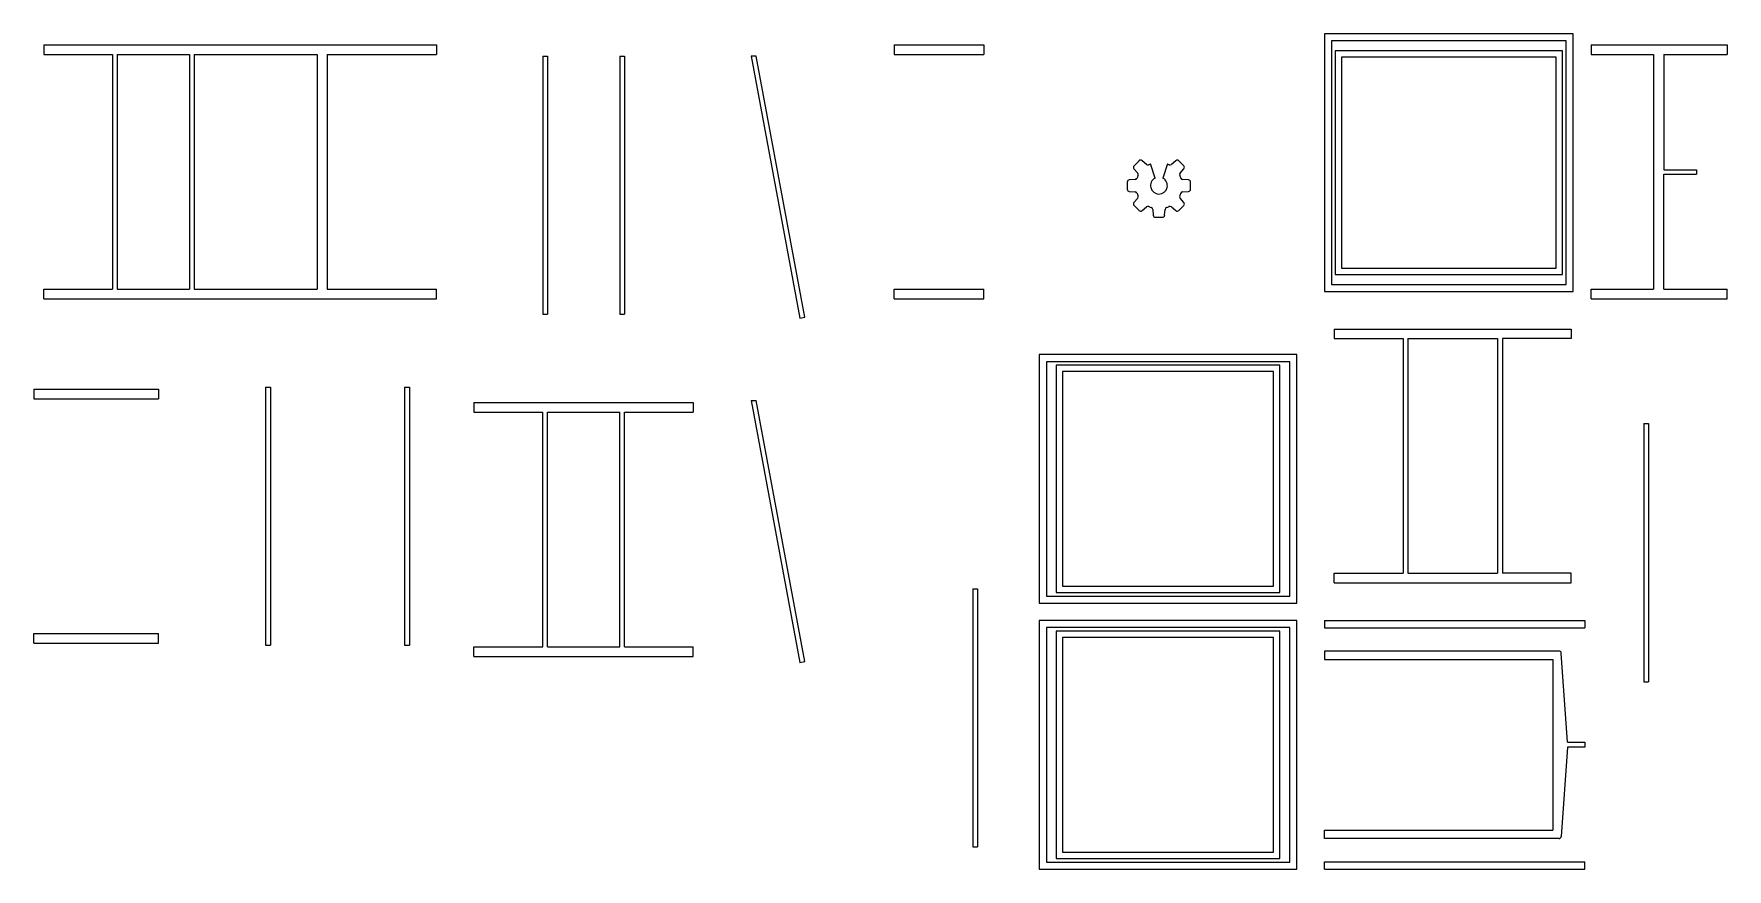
# Model space of a CAD drawing. Header units: millimetres. Extents: x 16 to 2424, y 16 to 1204.
import ezdxf

# ---------------------------------------------------------------- set-up
doc = ezdxf.new("R2010")
doc.units = ezdxf.units.MM

msp = doc.modelspace()

# ---------------------------------------------------------------- linework, layer by layer
at = {"color": 7, "linetype": 'Continuous', "lineweight": 15}
for p, q in [((2204.9, 1203.8), (1851.2, 1203.8)), ((1851.2, 1203.8), (1851.2, 837.5)), ((2204.9, 837.5), (2204.9, 1203.8)), ((30.2, 1188), (588.8, 1188)), ((30.2, 1188), (30.2, 1174.5)), ((588.8, 1188), (588.8, 1174.5)), ((1239.6, 1188), (1366.7, 1188)), ((1239.6, 1188), (1239.6, 1174.5)), ((1366.7, 1188), (1366.7, 1174.5)), ((1861.3, 1193.7), (1861.3, 847.6)), ((2194.8, 1193.7), (1861.3, 1193.7)), ((2194.8, 847.6), (2194.8, 1193.7)), ((2230.7, 1188), (2423.8, 1188)), ((2230.7, 1188), (2230.7, 1174.5)), ((2423.8, 1188), (2423.8, 1174.5)), ((30.2, 1174.5), (128, 1174.5)), ((128, 1174.5), (128, 840.7)), ((134.8, 1174.5), (134.8, 840.7)), ((134.8, 1174.5), (237.5, 1174.5)), ((237.5, 1174.5), (237.5, 840.7)), ((244.2, 1174.5), (244.2, 840.7)), ((244.2, 1174.5), (418.9, 1174.5)), ((418.9, 1174.5), (418.9, 840.7)), ((433.2, 1174.5), (433.2, 840.7)), ((433.2, 1174.5), (588.8, 1174.5)), ((739.7, 1172.3), (746.4, 1172.3)), ((739.7, 1172.3), (739.7, 805.1)), ((746.4, 1172.3), (746.4, 805.1)), ((849.2, 1172.3), (855.9, 1172.3)), ((849.2, 1172.3), (849.2, 805.1)), ((855.9, 1172.3), (855.9, 805.1)), ((1043.1, 1172.3), (1036.2, 1172.3)), ((1036.2, 1172.3), (1105.5, 799.8)), ((1112.2, 801), (1043.1, 1172.3)), ((1239.6, 1174.5), (1366.7, 1174.5)), ((2189.8, 1179.7), (1866.3, 1179.7)), ((1866.3, 1179.7), (1866.3, 861.6)), ((1875.3, 1170.7), (1875.3, 870.6)), ((2180.8, 1170.7), (1875.3, 1170.7)), ((2180.8, 870.6), (2180.8, 1170.7)), ((2189.8, 861.6), (2189.8, 1179.7)), ((2230.7, 1174.5), (2319.2, 1174.5)), ((2319.2, 1174.5), (2319.2, 840.7)), ((2333.6, 1174.5), (2333.6, 1010.7)), ((2333.6, 1174.5), (2423.8, 1174.5)), ((1580.4, 1012), (1585.7, 1005.8)), ((1587.6, 1023.4), (1580.5, 1016.3)), ((1598, 1018.2), (1591.9, 1023.5)), ((1610.4, 998.7), (1603.9, 1018.8)), ((1627.9, 1018.8), (1621.3, 998.7)), ((1639.8, 1023.5), (1633.7, 1018.2)), ((1651.2, 1016.3), (1644.2, 1023.4)), ((1646, 1005.8), (1651.4, 1012)), ((1570.9, 993), (1570.9, 983)), ((1581.9, 996.8), (1573.8, 996.2)), ((1657.9, 996.2), (1649.8, 996.8)), ((1660.9, 983), (1660.9, 993)), ((2333.6, 1010.7), (2380.3, 1010.7)), ((2333.6, 840.7), (2333.6, 1004.4)), ((2333.6, 1004.4), (2380.3, 1004.4)), ((2380.3, 1010.7), (2380.3, 1004.4)), ((1573.8, 979.8), (1581.9, 979.3)), ((1585.7, 970.2), (1580.4, 964.1)), ((1651.4, 964.1), (1646, 970.2)), ((1649.8, 979.3), (1657.9, 979.8)), ((1580.5, 959.7), (1587.6, 952.7)), ((1591.9, 952.5), (1598, 957.8)), ((1607.1, 954.1), (1607.7, 946)), ((1610.9, 943), (1620.9, 943)), ((1624, 946), (1624.6, 954.1)), ((1633.7, 957.8), (1639.8, 952.5)), ((1644.2, 952.7), (1651.2, 959.7)), ((1875.3, 870.6), (2180.8, 870.6)), ((1861.3, 847.6), (2194.8, 847.6)), ((1866.3, 861.6), (2189.8, 861.6)), ((30.2, 840.7), (128, 840.7)), ((30.2, 827.2), (30.2, 840.7)), ((30.2, 827.2), (588.8, 827.2)), ((134.8, 840.7), (237.5, 840.7)), ((244.2, 840.7), (418.9, 840.7)), ((433.2, 840.7), (588.8, 840.7)), ((588.8, 827.2), (588.8, 840.7)), ((1239.6, 840.7), (1366.7, 840.7)), ((1239.6, 827.2), (1239.6, 840.7)), ((1239.6, 827.2), (1366.7, 827.2)), ((1366.7, 827.2), (1366.7, 840.7)), ((1851.2, 837.5), (2204.9, 837.5)), ((2230.7, 840.7), (2319.2, 840.7)), ((2230.7, 827.2), (2230.7, 840.7)), ((2230.7, 827.2), (2423.8, 827.2)), ((2333.6, 840.7), (2423.8, 840.7)), ((2423.8, 827.2), (2423.8, 840.7)), ((739.7, 805.1), (746.4, 805.1)), ((849.2, 805.1), (855.9, 805.1)), ((1105.5, 799.8), (1112.2, 801)), ((1865.2, 784.1), (1865.2, 770.6)), ((1865.2, 784.1), (2202.1, 784.1)), ((1865.2, 770.6), (1963.1, 770.6)), ((1963.1, 770.6), (1963.1, 436.8)), ((1969.8, 770.6), (1969.8, 436.8)), ((1969.8, 770.6), (2097.5, 770.6)), ((2097.5, 770.6), (2097.5, 436.8)), ((2104.3, 770.6), (2104.3, 436.8)), ((2202.1, 770.6), (2104.3, 770.6)), ((2202.1, 784.1), (2202.1, 770.6)), ((1445.8, 747.8), (1445.8, 394.2)), ((1812.1, 747.8), (1445.8, 747.8)), ((1812.1, 394.2), (1812.1, 747.8)), ((1455.9, 737.7), (1455.9, 404.3)), ((1802, 737.7), (1455.9, 737.7)), ((1469.9, 732.7), (1469.9, 409.3)), ((1788, 732.7), (1469.9, 732.7)), ((1779, 723.7), (1478.9, 723.7)), ((1478.9, 723.7), (1478.9, 418.3)), ((1779, 418.3), (1779, 723.7)), ((1788, 409.3), (1788, 732.7)), ((1802, 404.3), (1802, 737.7)), ((16.2, 698.4), (193.3, 698.4)), ((16.2, 698.4), (16.2, 684.9)), ((193.3, 698.4), (193.3, 684.9)), ((345.7, 701.6), (352.5, 701.6)), ((345.7, 701.6), (345.7, 334.4)), ((352.5, 701.6), (352.5, 334.4)), ((543.4, 701.6), (550.2, 701.6)), ((543.4, 701.6), (543.4, 334.4)), ((550.2, 701.6), (550.2, 334.4)), ((16.2, 684.9), (193.3, 684.9)), ((641.9, 679.5), (953.7, 679.5)), ((641.9, 679.5), (641.9, 666)), ((953.7, 679.5), (953.7, 666)), ((1036.2, 682.7), (1043.1, 682.7)), ((1036.2, 682.7), (1105.5, 310.2)), ((1112.2, 311.4), (1043.1, 682.7)), ((641.9, 666), (739.7, 666)), ((739.7, 332.2), (739.7, 666)), ((746.4, 332.2), (746.4, 666)), ((746.4, 666), (849.2, 666)), ((849.2, 332.2), (849.2, 666)), ((855.9, 332.2), (855.9, 666)), ((855.9, 666), (953.7, 666)), ((2305.3, 649.6), (2305.3, 282.5)), ((2305.3, 649.6), (2312, 649.6)), ((2312, 649.6), (2312, 282.5)), ((1865.2, 436.8), (1963.1, 436.8)), ((1865.2, 423.3), (1865.2, 436.8)), ((1969.8, 436.8), (2097.5, 436.8)), ((2202.1, 436.8), (2104.3, 436.8)), ((2202.1, 423.3), (2202.1, 436.8)), ((1351.4, 414.9), (1351.4, 47.7)), ((1351.4, 414.9), (1358.1, 414.9)), ((1358.1, 414.9), (1358.1, 47.7)), ((1478.9, 418.3), (1779, 418.3)), ((1865.2, 423.3), (2202.1, 423.3)), ((1445.8, 394.2), (1812.1, 394.2)), ((1455.9, 404.3), (1802, 404.3)), ((1469.9, 409.3), (1788, 409.3)), ((1445.8, 369.8), (1445.8, 16.2)), ((1812.1, 369.8), (1445.8, 369.8)), ((1812.1, 16.2), (1812.1, 369.8)), ((1851.2, 369.8), (2221.4, 369.8)), ((1851.2, 369.8), (1851.2, 359.5)), ((2221.4, 369.8), (2221.4, 359.5)), ((16.2, 351.1), (193.3, 351.1)), ((16.2, 337.6), (16.2, 351.1)), ((16.2, 337.6), (193.3, 337.6)), ((193.3, 337.6), (193.3, 351.1)), ((1455.9, 359.7), (1455.9, 26.3)), ((1802, 359.7), (1455.9, 359.7)), ((1469.9, 354.7), (1469.9, 31.3)), ((1788, 354.7), (1469.9, 354.7)), ((1779, 345.7), (1478.9, 345.7)), ((1478.9, 345.7), (1478.9, 40.3)), ((1779, 40.3), (1779, 345.7)), ((1788, 31.3), (1788, 354.7)), ((1802, 26.3), (1802, 359.7)), ((1851.2, 359.5), (2221.4, 359.5)), ((345.7, 334.4), (352.5, 334.4)), ((543.4, 334.4), (550.2, 334.4)), ((641.9, 332.2), (739.7, 332.2)), ((641.9, 318.7), (641.9, 332.2)), ((641.9, 318.7), (953.7, 318.7)), ((746.4, 332.2), (849.2, 332.2)), ((855.9, 332.2), (953.7, 332.2)), ((953.7, 318.7), (953.7, 332.2)), ((2184.9, 326.3), (1851.2, 326.3)), ((1851.2, 326.3), (1851.2, 314.3)), ((1851.2, 314.3), (2175.8, 314.3)), ((2175.8, 314.3), (2175.8, 71.8)), ((2196.9, 196.6), (2188, 323.3)), ((1105.5, 310.2), (1112.2, 311.4)), ((2305.3, 282.5), (2312, 282.5)), ((2196.9, 196.6), (2221.4, 196.6)), ((2221.4, 196.6), (2221.4, 189.4)), ((2196.9, 189.4), (2188, 62.7)), ((2221.4, 189.4), (2196.9, 189.4)), ((1851.2, 71.8), (2175.8, 71.8)), ((1851.2, 59.8), (1851.2, 71.8)), ((2184.9, 59.8), (1851.2, 59.8)), ((1351.4, 47.7), (1358.1, 47.7)), ((1455.9, 26.3), (1802, 26.3)), ((1469.9, 31.3), (1788, 31.3)), ((1478.9, 40.3), (1779, 40.3)), ((1851.2, 26.5), (2221.4, 26.5)), ((1851.2, 16.2), (1851.2, 26.5)), ((2221.4, 16.2), (2221.4, 26.5)), ((1445.8, 16.2), (1812.1, 16.2)), ((1851.2, 16.2), (2221.4, 16.2))]:
    msp.add_line(p, q, dxfattribs=at)
for centre, radius, start, end in [((1582.8, 1014.1), 3.18, 135, 221), ((1582.8, 1014.1), 3.18, 135, 221), ((1589.8, 1021.1), 3.17, 49, 135), ((1589.8, 1021.1), 3.17, 49, 135), ((1600.1, 1020.6), 3.17, 229, 295.7922), ((1600.1, 1020.6), 3.17, 229, 295.7922), ((1615.9, 988), 33, 111.3237, 115.7922), ((1615.9, 988), 33, 111.3237, 115.7922), ((1615.9, 988), 33, 64.2078, 68.6763), ((1615.9, 988), 33, 64.2078, 68.6763), ((1631.6, 1020.6), 3.18, 244.2078, 311), ((1631.6, 1020.6), 3.18, 244.2078, 311), ((1641.9, 1021.1), 3.17, 45, 131), ((1641.9, 1021.1), 3.17, 45, 131), ((1649, 1014.1), 3.18, 319, 45), ((1649, 1014.1), 3.18, 319, 45), ((1574, 993), 3.18, 94, 180), ((1574, 993), 3.18, 94, 180), ((1581.7, 999.9), 3.18, 274, 340.7922), ((1581.7, 999.9), 3.18, 274, 340.7922), ((1615.9, 988), 33, 154.2078, 160.7922), ((1615.9, 988), 33, 154.2078, 160.7922), ((1583.3, 1003.8), 3.17, 334.2078, 41), ((1583.3, 1003.8), 3.17, 334.2078, 41), ((1615.9, 988), 12, 117.1742, 62.8258), ((1615.9, 988), 12, 117.1742, 62.8258), ((1648.4, 1003.8), 3.17, 139, 205.7922), ((1648.4, 1003.8), 3.17, 139, 205.7922), ((1615.9, 988), 33, 19.2078, 25.7922), ((1615.9, 988), 33, 19.2078, 25.7922), ((1650, 999.9), 3.18, 199.2078, 266), ((1650, 999.9), 3.18, 199.2078, 266), ((1657.7, 993), 3.17, 0, 86), ((1657.7, 993), 3.17, 0, 86), ((1574, 983), 3.17, 180, 266), ((1574, 983), 3.17, 180, 266), ((1582.8, 962), 3.18, 139, 225), ((1582.8, 962), 3.18, 139, 225), ((1581.7, 976.1), 3.18, 19.2078, 86), ((1581.7, 976.1), 3.18, 19.2078, 86), ((1615.9, 988), 33, 199.2078, 205.7922), ((1615.9, 988), 33, 199.2078, 205.7922), ((1583.3, 972.3), 3.18, 319, 25.7922), ((1583.3, 972.3), 3.18, 319, 25.7922), ((1648.4, 972.3), 3.18, 154.2078, 221), ((1648.4, 972.3), 3.18, 154.2078, 221), ((1615.9, 988), 33, 334.2078, 340.7922), ((1615.9, 988), 33, 334.2078, 340.7922), ((1650, 976.1), 3.18, 94, 160.7922), ((1650, 976.1), 3.18, 94, 160.7922), ((1649, 962), 3.18, 315, 41), ((1649, 962), 3.18, 315, 41), ((1657.7, 983), 3.18, 274, 0), ((1657.7, 983), 3.18, 274, 0), ((1589.8, 954.9), 3.18, 225, 311), ((1589.8, 954.9), 3.18, 225, 311), ((1600.1, 955.4), 3.17, 64.2078, 131), ((1600.1, 955.4), 3.17, 64.2078, 131), ((1615.9, 988), 33, 244.2078, 250.7922), ((1615.9, 988), 33, 244.2078, 250.7922), ((1604, 953.9), 3.18, 4, 70.7922), ((1604, 953.9), 3.18, 4, 70.7922), ((1610.9, 946.2), 3.17, 184, 270), ((1610.9, 946.2), 3.17, 184, 270), ((1620.9, 946.2), 3.18, 270, 356), ((1620.9, 946.2), 3.18, 270, 356), ((1627.8, 953.9), 3.18, 109.2078, 176), ((1627.8, 953.9), 3.18, 109.2078, 176), ((1615.9, 988), 33, 289.2078, 295.7922), ((1615.9, 988), 33, 289.2078, 295.7922), ((1631.6, 955.4), 3.18, 49, 115.7922), ((1631.6, 955.4), 3.18, 49, 115.7922), ((1641.9, 954.9), 3.17, 229, 315), ((1641.9, 954.9), 3.17, 229, 315), ((2184.9, 323.1), 3.18, 4, 90), ((2184.9, 323.1), 3.18, 4, 90), ((2184.9, 62.9), 3.18, 270, 356), ((2184.9, 62.9), 3.18, 270, 356)]:
    msp.add_arc(centre, radius, start, end, dxfattribs=at)

doc.saveas('drawing.dxf')
